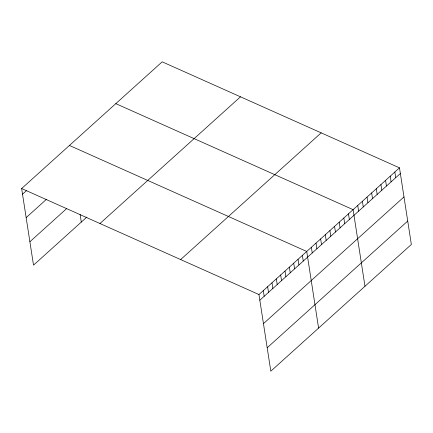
<?xml version="1.0" encoding="UTF-8"?>
<svg xmlns="http://www.w3.org/2000/svg" width="433" height="433" viewBox="0 0 433 433"><rect width="100%" height="100%" fill="white"/><g stroke="black" fill="none" stroke-linecap="round" stroke-linejoin="round"><path stroke-width="0.65" d="M86.86 217.063L33.514 265.158L21.65 188.539L162.186 61.827L399.486 167.842L411.35 244.461L270.814 371.173L258.95 294.548L399.486 167.842M22.527 194.201L26.386 190.72M26.153 217.62L46.423 199.342M29.888 241.744L66.568 208.674M99.958 223.52L240.494 96.813M180.642 259.567L321.178 132.855M259.827 300.215L400.368 173.509M263.453 323.63L403.989 196.923M267.188 347.759L407.724 221.046M115.811 103.644L353.111 209.653L364.976 286.278M69.432 145.456L306.732 251.47L318.596 328.09M21.65 188.539L258.95 294.548M394.853 172.02L395.73 177.687M390.214 176.204L391.091 181.871M385.576 180.388L386.452 186.049M380.937 184.566L381.814 190.233M376.299 188.75L377.175 194.412M371.66 192.929L372.537 198.595M367.027 197.112L367.904 202.779M362.389 201.291L363.265 206.958M357.75 205.475L358.627 211.142M348.473 213.837L349.35 219.504M343.834 218.016L344.711 223.682M339.196 222.199L340.073 227.866M334.563 226.383L335.44 232.045M329.924 230.562L330.801 236.229M325.286 234.746L326.163 240.407M320.647 238.924L321.524 244.591M316.009 243.108L316.886 248.775M311.37 247.286L312.247 252.953M302.391 255.383L303.268 261.05M298.045 259.302L298.922 264.969M293.704 263.221L294.581 268.882M289.358 267.134L290.234 272.801M285.017 271.053L285.894 276.719M280.671 274.966L281.547 280.633M276.33 278.884L277.207 284.551M271.984 282.803L272.86 288.465M267.637 286.716L268.52 292.383M263.296 290.635L264.173 296.302M80.116 214.47L81.296 222.08"/></g></svg>
